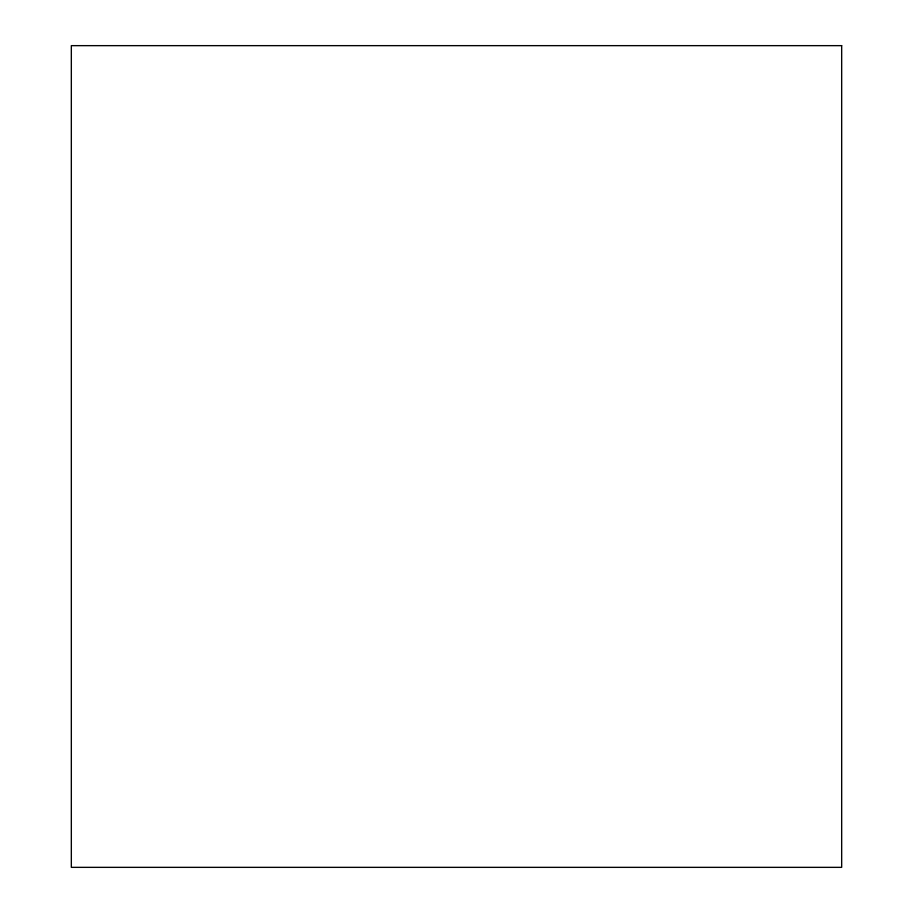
<?xml version="1.0" encoding="UTF-8"?>
<svg xmlns="http://www.w3.org/2000/svg" width="913" height="913" viewBox="0 0 913 913"><rect width="100%" height="100%" fill="white"/><g stroke="black" fill="none" stroke-linecap="round" stroke-linejoin="round"><path stroke-width="1.37" d="M841.672 45.65L71.328 45.65L71.328 867.35L841.672 867.35L841.672 45.65"/></g></svg>
